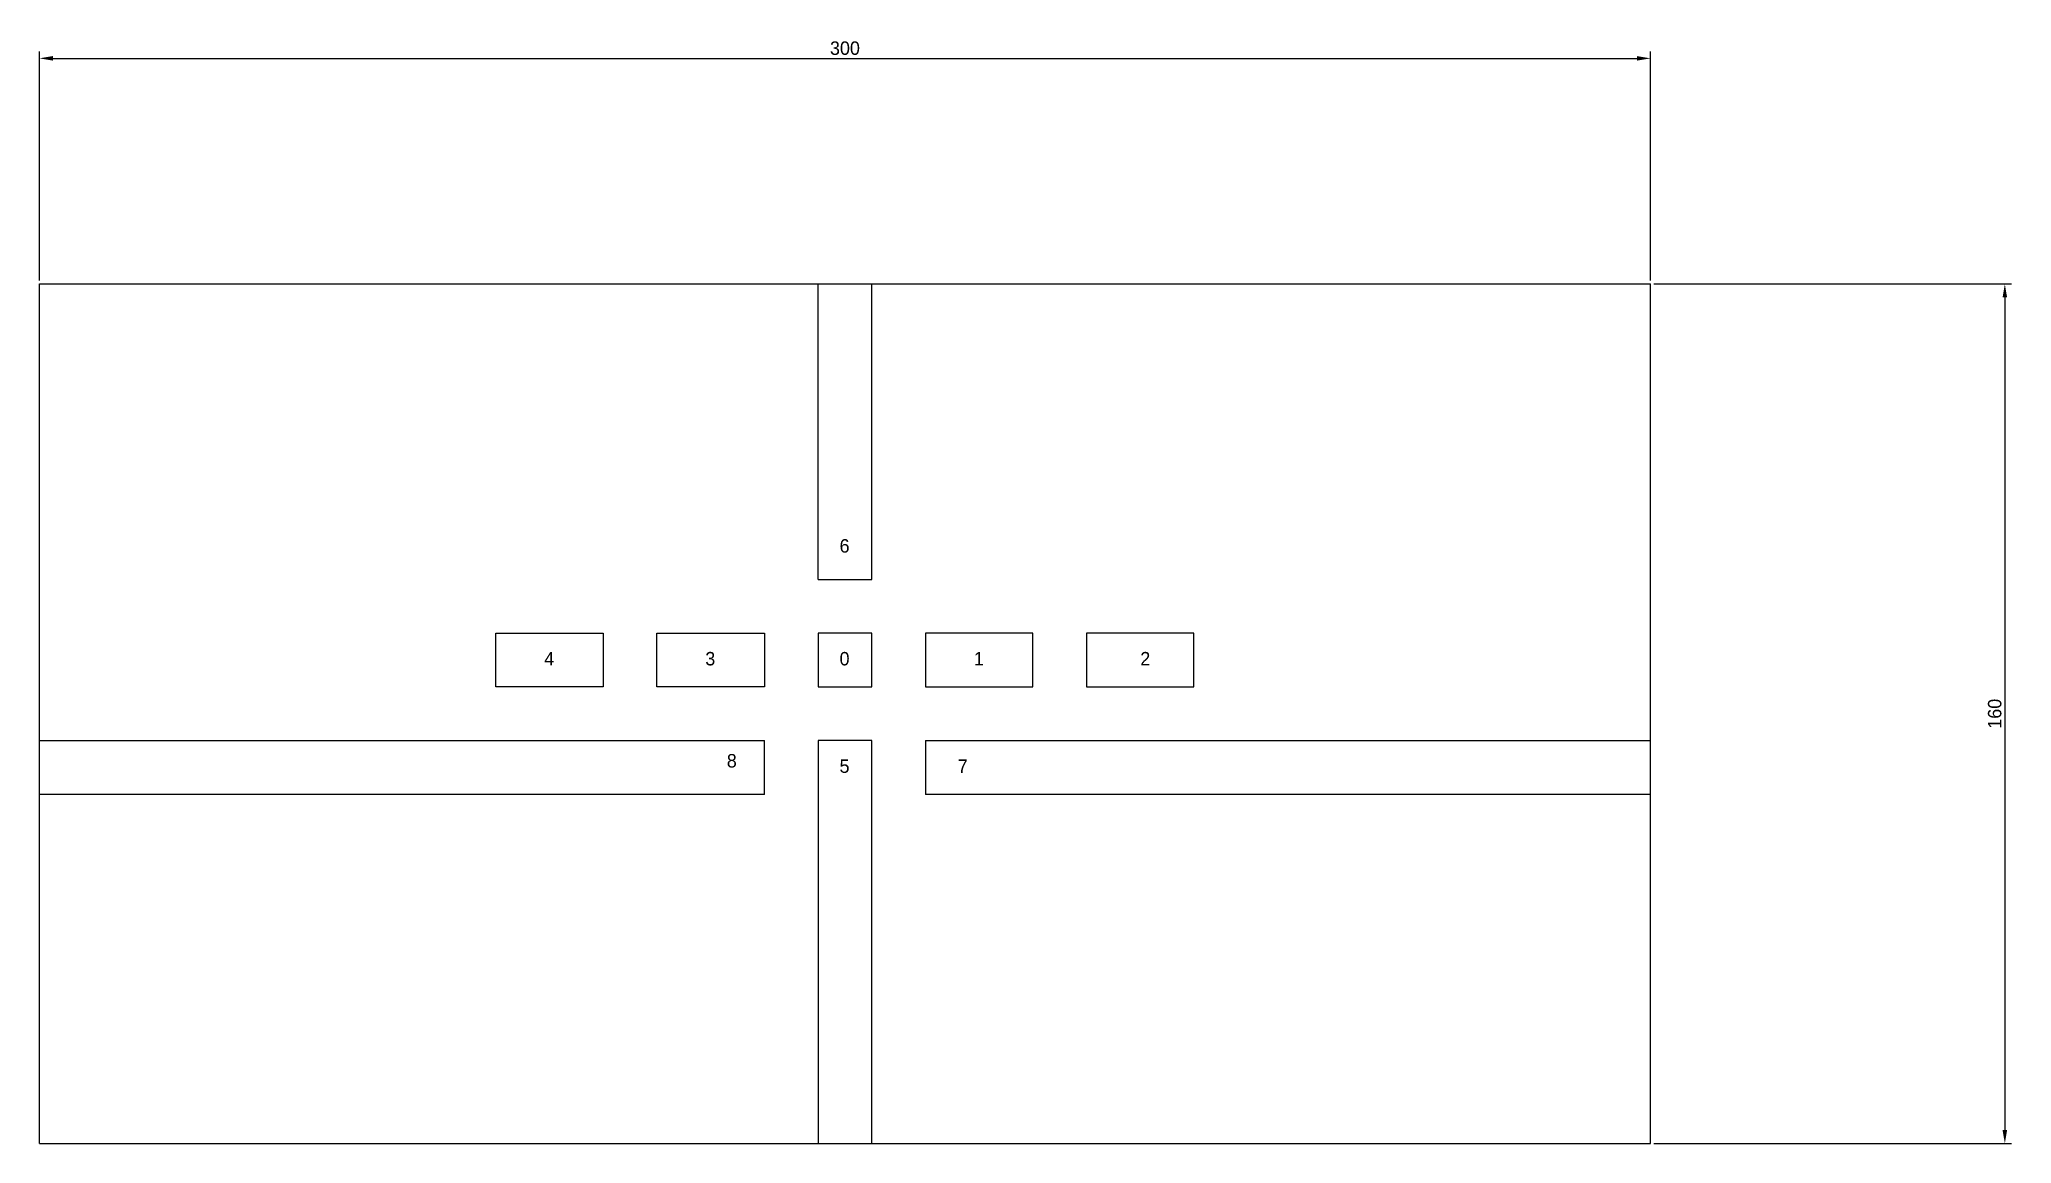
# Model space of a CAD drawing. Header units: millimetres. Extents: x 0 to 367, y 0 to 206.
import ezdxf

# ---------------------------------------------------------------- set-up
doc = ezdxf.new("R2010")
doc.units = ezdxf.units.MM
doc.dimstyles.new('ISO-25', dxfattribs={"dimtxt": 2.5, "dimasz": 2.5, "dimexe": 1.25, "dimexo": 0.625, "dimtad": 1, "dimtxsty": 'Standard', "dimcen": 2.5, "dimadec": 0, "dimazin": 0, "dimtfac": 1, "dimtmove": 0, "dimatfit": 3, "dimfxl": 1, "dimarcsym": 0})

# ---------------------------------------------------------------- blocks, each defined once
blk = doc.blocks.new('*D9')
at = {"color": 0, "lineweight": -2}
for p, q in [((0, 160.62), (0, 203.25)), ((2.5, 202), (297.5, 202)), ((300, 160.62), (300, 203.25))]:
    blk.add_line(p, q, dxfattribs=at)
at = {"color": 0}
for points in [[(2.5, 202.42), (2.5, 201.58), (0, 202)], [(297.5, 202.42), (297.5, 201.58), (300, 202)]]:
    blk.add_solid(points, dxfattribs=at)
at = {"layer": 'Defpoints', "color": 0}
for p in [(300, 202), (0, 160), (300, 160)]:
    blk.add_point(p, dxfattribs=at)
at = {"color": 0, "insert": (150, 203.88), "char_height": 2.5, "attachment_point": 5}
blk.add_mtext('300', dxfattribs=at)
blk = doc.blocks.new('*D10')
at = {"color": 0, "lineweight": -2}
for p, q in [((300.62, 160), (367.25, 160)), ((366, 157.5), (366, 2.5)), ((300.62, 0), (367.25, 0))]:
    blk.add_line(p, q, dxfattribs=at)
at = {"color": 0}
for points in [[(365.58, 157.5), (366.42, 157.5), (366, 160)], [(365.58, 2.5), (366.42, 2.5), (366, 0)]]:
    blk.add_solid(points, dxfattribs=at)
at = {"layer": 'Defpoints', "color": 0}
for p in [(300, 160), (300, 0), (366, 0)]:
    blk.add_point(p, dxfattribs=at)
at = {"color": 0, "insert": (364.12, 80), "char_height": 2.5, "attachment_point": 5, "rotation": 90}
blk.add_mtext('160', dxfattribs=at)

msp = doc.modelspace()

# ---------------------------------------------------------------- linework, layer by layer
for p, q in [((0, 0), (0, 160)), ((0, 160), (300, 160)), ((145, 105), (145, 160)), ((155, 105), (155, 160)), ((300, 0), (300, 160)), ((145, 105), (155, 105)), ((85, 95), (105, 95)), ((85, 85), (85, 95)), ((105, 95), (105, 85)), ((115, 95), (135, 95)), ((115, 85), (115, 95)), ((135, 95), (135, 85)), ((155, 95), (145, 95)), ((145, 95), (145, 85)), ((155, 85), (155, 95)), ((165, 95), (165, 85)), ((185, 95), (165, 95)), ((185, 85), (185, 95)), ((195, 95), (195, 85)), ((215, 95), (195, 95)), ((215, 85), (215, 95)), ((105, 85), (85, 85)), ((135, 85), (115, 85)), ((145, 85), (155, 85)), ((165, 85), (185, 85)), ((195, 85), (215, 85)), ((0, 75), (135, 75)), ((135, 65), (135, 75)), ((155, 75), (145, 75)), ((145, 75), (145, 0)), ((155, 0), (155, 75)), ((165, 75), (300, 75)), ((165, 75), (165, 65)), ((135, 65), (0, 65)), ((300, 65), (165, 65)), ((0, 0), (300, 0))]:
    msp.add_line(p, q)

# ---------------------------------------------------------------- texts
for s, p in [('6', (149, 110)), ('4', (94, 89)), ('3', (124, 89)), ('0', (149, 89)), ('1', (174, 89)), ('2', (205, 89)), ('8', (128, 70)), ('5', (149, 69)), ('7', (171, 69))]:
    msp.add_text(s, height=2.5).set_placement(p)

# ---------------------------------------------------------------- dimensions: what is measured, and where the dimension line sits
dim = msp.add_linear_dim(base=(300, 202), p1=(0, 160), p2=(300, 160), dimstyle='ISO-25')
dim.commit()
dim.dimension.update_dxf_attribs({"geometry": '*D9', "text_midpoint": (150, 203.875)})
dim = msp.add_linear_dim(base=(366, 0), p1=(300, 160), p2=(300, 0), angle=90, dimstyle='ISO-25')
dim.commit()
dim.dimension.update_dxf_attribs({"geometry": '*D10', "text_midpoint": (364.125, 80)})

doc.saveas('drawing.dxf')
